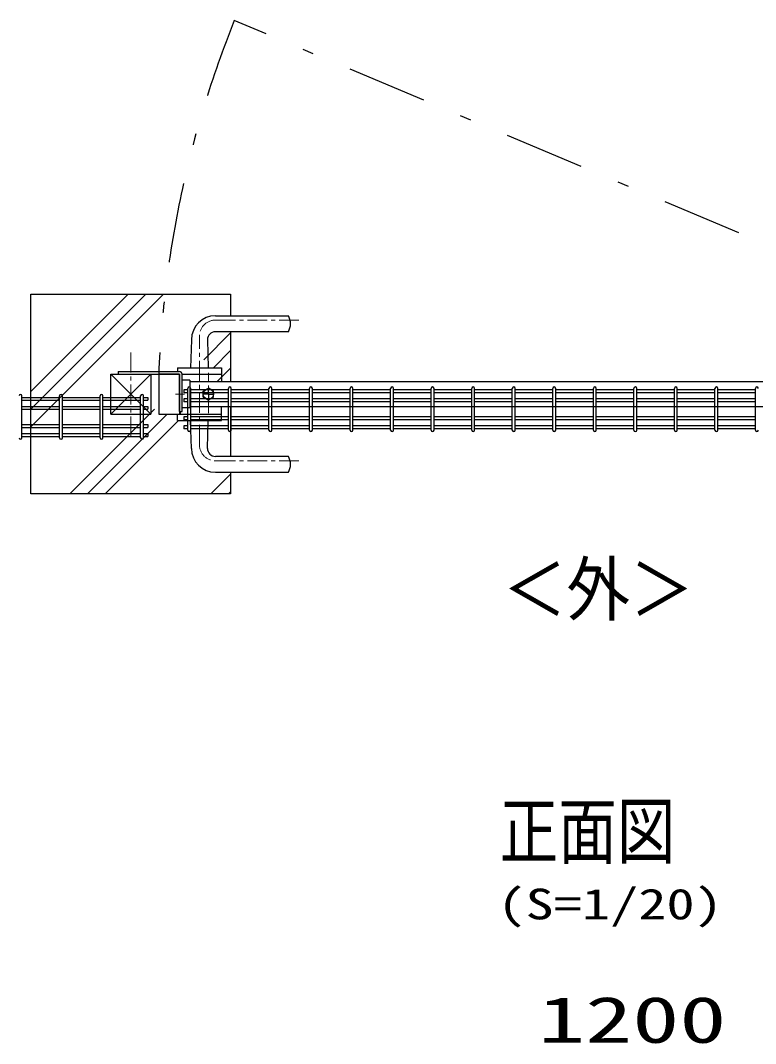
# Model space of a CAD drawing. Units: millimetres, scale not verified. Extents: x -4425 to 4425, y -3150 to 3150.
# Drawn here: x -2813 to -1893, y 822 to 2103 of the extents above; entities that cross this region are included whole.
import ezdxf
from ezdxf.enums import TextEntityAlignment as Align

# ---------------------------------------------------------------- set-up
doc = ezdxf.new("R2010")
doc.units = ezdxf.units.MM
doc.header["$LTSCALE"] = 20
doc.linetypes.add('USER1', pattern=[2, 1.25, -0.25, 0.25, -0.25])
doc.linetypes.add('USER4', pattern=[10.7, 5, -2.5, 0.7, -2.5])
for name, color, linetype, lineweight in [('0-0_外形線', 7, 'Continuous', 25), ('0-3_寸法線', 4, 'Continuous', 25), ('0-7_扉縦枠', 7, 'Continuous', 25), ('0-8_Jﾊﾟﾈﾙ', 3, 'Continuous', 25), ('0-A_0', 7, 'Continuous', 25), ('0-C_扉横枠', 7, 'Continuous', 25), ('0-D_ハッチング', 4, 'Continuous', 25), ('1-0_丁番', 3, 'Continuous', 25), ('1-1_軸線', 1, 'USER1', 9)]:
    doc.layers.add(name, color=color, linetype=linetype, lineweight=lineweight)
doc.layers.add('1-3_D-TITLE', color=7, linetype='Continuous')
doc.styles.add('ＭＳ ゴシック', font='')
doc.styles.get('ＭＳ ゴシック').set_extended_font_data('MS Gothic')

msp = doc.modelspace()

# ---------------------------------------------------------------- linework, layer by layer
at = {"layer": '0-0_外形線'}
for p, q in [((-2800.19, 1510.06), (-2800.19, 1760.06)), ((-2800.19, 1760.06), (-2550.19, 1760.06)), ((-2550.19, 1760.06), (-2550.19, 1733.06)), ((-2569.19, 1733.06), (-2477.87, 1733.06)), ((-2477.87, 1713.06), (-2569.19, 1713.06)), ((-2550.19, 1713.06), (-2550.19, 1650.56)), ((-2599.19, 1703.06), (-2600.19, 1668.06)), ((-2579.19, 1703.06), (-2578.19, 1668.06)), ((-2616.69, 1668.06), (-2561.69, 1668.06)), ((-2616.69, 1668.06), (-2616.69, 1663.26)), ((-2561.69, 1668.06), (-2561.69, 1650.56)), ((-2700.19, 1610.06), (-2700.19, 1660.06)), ((-2650.19, 1660.06), (-2700.19, 1610.06)), ((-2650.19, 1660.06), (-2650.19, 1610.06)), ((-2561.69, 1602.06), (-2561.69, 1619.56)), ((-2550.19, 1619.56), (-2550.19, 1557.06)), ((-2700.19, 1610.06), (-2650.19, 1610.06)), ((-2616.69, 1602.06), (-2616.69, 1610.06)), ((-2616.69, 1602.06), (-2561.69, 1602.06)), ((-2613.19, 1613.26), (-2613.19, 1610.06)), ((-2599.19, 1567.06), (-2600.19, 1602.06)), ((-2579.19, 1567.06), (-2578.19, 1602.06)), ((-2477.87, 1557.06), (-2569.19, 1557.06)), ((-2569.19, 1537.06), (-2477.87, 1537.06)), ((-2550.19, 1537.06), (-2550.19, 1510.06)), ((-2550.19, 1510.06), (-2800.19, 1510.06))]:
    msp.add_line(p, q, dxfattribs=at)
msp.add_lwpolyline([(-2650.19, 1610.06), (-2700.19, 1660.06), (-2650.19, 1660.06)], dxfattribs=at)
for centre, radius, start, end in [((-2569.19, 1703.06), 30, 90, 180), ((-2495.19, 1723.06), 20, 330, 30), ((-2569.19, 1703.06), 10, 90, 180), ((-2569.19, 1567.06), 30, 180, 270), ((-2569.19, 1567.06), 10, 180, 270), ((-2495.19, 1547.06), 20, 330, 30)]:
    msp.add_arc(centre, radius, start, end, dxfattribs=at)
at = {"layer": '0-7_扉縦枠'}
for p, q in [((-2614.19, 1660.06), (-2614.19, 1610.06)), ((-2640.19, 1610.06), (-2561.69, 1610.06))]:
    msp.add_line(p, q, dxfattribs=at)
msp.add_lwpolyline([(-2614.19, 1660.06), (-2640.19, 1660.06), (-2640.19, 1610.06)], dxfattribs=at)
at = {"layer": '0-8_Jﾊﾟﾈﾙ'}
for p, q in [((-2603.68, 1640.36), (-2608.88, 1640.36)), ((-2608.88, 1640.36), (-2608.88, 1636.76)), ((-2603.68, 1589.76), (-2603.68, 1642.16)), ((-2600.08, 1589.76), (-2600.08, 1642.16)), ((-2552.91, 1640.36), (-2600.08, 1640.36)), ((-2552.91, 1589.76), (-2552.91, 1642.16)), ((-2549.31, 1589.76), (-2549.31, 1642.16)), ((-2502.14, 1640.36), (-2549.31, 1640.36)), ((-2502.14, 1589.76), (-2502.14, 1642.16)), ((-2498.54, 1589.76), (-2498.54, 1642.16)), ((-2451.38, 1640.36), (-2498.54, 1640.36)), ((-2451.38, 1589.76), (-2451.38, 1642.16)), ((-2447.78, 1589.76), (-2447.78, 1642.16)), ((-2400.61, 1640.36), (-2447.78, 1640.36)), ((-2400.61, 1589.76), (-2400.61, 1642.16)), ((-2397.01, 1589.76), (-2397.01, 1642.16)), ((-2349.84, 1640.36), (-2397.01, 1640.36)), ((-2349.84, 1589.76), (-2349.84, 1642.16)), ((-2346.24, 1589.76), (-2346.24, 1642.16)), ((-2299.07, 1640.36), (-2346.24, 1640.36)), ((-2299.07, 1589.76), (-2299.07, 1642.16)), ((-2295.47, 1589.76), (-2295.47, 1642.16)), ((-2248.3, 1640.36), (-2295.47, 1640.36)), ((-2248.3, 1589.76), (-2248.3, 1642.16)), ((-2244.7, 1589.76), (-2244.7, 1642.16)), ((-2197.53, 1640.36), (-2244.7, 1640.36)), ((-2197.53, 1589.76), (-2197.53, 1642.16)), ((-2193.93, 1589.76), (-2193.93, 1642.16)), ((-2146.76, 1640.36), (-2193.93, 1640.36)), ((-2146.76, 1589.76), (-2146.76, 1642.16)), ((-2143.16, 1589.76), (-2143.16, 1642.16)), ((-2095.99, 1640.36), (-2143.16, 1640.36)), ((-2095.99, 1589.76), (-2095.99, 1642.16)), ((-2092.39, 1589.76), (-2092.39, 1642.16)), ((-2045.22, 1640.36), (-2092.39, 1640.36)), ((-2045.22, 1589.76), (-2045.22, 1642.16)), ((-2041.62, 1589.76), (-2041.62, 1642.16)), ((-1994.45, 1640.36), (-2041.62, 1640.36)), ((-1994.45, 1589.76), (-1994.45, 1642.16)), ((-1990.85, 1589.76), (-1990.85, 1642.16)), ((-1943.68, 1640.36), (-1990.85, 1640.36)), ((-1943.68, 1589.76), (-1943.68, 1642.16)), ((-1940.08, 1589.76), (-1940.08, 1642.16)), ((-1892.91, 1640.36), (-1940.08, 1640.36)), ((-1892.91, 1589.76), (-1892.91, 1642.16)), ((-2811.5, 1580.26), (-2811.5, 1632.66)), ((-2811.5, 1630.86), (-2764.33, 1630.86)), ((-2811.5, 1627.26), (-2764.33, 1627.26)), ((-2764.33, 1580.26), (-2764.33, 1632.66)), ((-2760.73, 1580.26), (-2760.73, 1632.66)), ((-2760.73, 1630.86), (-2713.56, 1630.86)), ((-2760.73, 1627.26), (-2713.56, 1627.26)), ((-2713.56, 1580.26), (-2713.56, 1632.66)), ((-2709.96, 1580.26), (-2709.96, 1632.66)), ((-2709.96, 1630.86), (-2662.79, 1630.86)), ((-2709.96, 1627.26), (-2662.79, 1627.26)), ((-2662.79, 1580.26), (-2662.79, 1632.66)), ((-2659.19, 1580.26), (-2659.19, 1632.66)), ((-2659.19, 1630.86), (-2653.99, 1630.86)), ((-2659.19, 1627.26), (-2653.99, 1627.26)), ((-2653.99, 1630.86), (-2653.99, 1627.26)), ((-2603.68, 1636.76), (-2608.88, 1636.76)), ((-2603.68, 1629.06), (-2608.88, 1629.06)), ((-2608.88, 1629.06), (-2608.88, 1625.46)), ((-2552.91, 1636.76), (-2600.08, 1636.76)), ((-2552.91, 1629.06), (-2600.08, 1629.06)), ((-2502.14, 1636.76), (-2549.31, 1636.76)), ((-2502.14, 1629.06), (-2549.31, 1629.06)), ((-2451.38, 1636.76), (-2498.54, 1636.76)), ((-2451.38, 1629.06), (-2498.54, 1629.06)), ((-2400.61, 1636.76), (-2447.78, 1636.76)), ((-2400.61, 1629.06), (-2447.78, 1629.06)), ((-2349.84, 1636.76), (-2397.01, 1636.76)), ((-2349.84, 1629.06), (-2397.01, 1629.06)), ((-2299.07, 1636.76), (-2346.24, 1636.76)), ((-2299.07, 1629.06), (-2346.24, 1629.06)), ((-2248.3, 1636.76), (-2295.47, 1636.76)), ((-2248.3, 1629.06), (-2295.47, 1629.06)), ((-2197.53, 1636.76), (-2244.7, 1636.76)), ((-2197.53, 1629.06), (-2244.7, 1629.06)), ((-2146.76, 1636.76), (-2193.93, 1636.76)), ((-2146.76, 1629.06), (-2193.93, 1629.06)), ((-2095.99, 1636.76), (-2143.16, 1636.76)), ((-2095.99, 1629.06), (-2143.16, 1629.06)), ((-2045.22, 1636.76), (-2092.39, 1636.76)), ((-2045.22, 1629.06), (-2092.39, 1629.06)), ((-1994.45, 1636.76), (-2041.62, 1636.76)), ((-1994.45, 1629.06), (-2041.62, 1629.06)), ((-1943.68, 1636.76), (-1990.85, 1636.76)), ((-1943.68, 1629.06), (-1990.85, 1629.06)), ((-1892.91, 1636.76), (-1940.08, 1636.76)), ((-1892.91, 1629.06), (-1940.08, 1629.06)), ((-2811.5, 1619.56), (-2764.33, 1619.56)), ((-2811.5, 1615.96), (-2764.33, 1615.96)), ((-2760.73, 1619.56), (-2713.56, 1619.56)), ((-2760.73, 1615.96), (-2713.56, 1615.96)), ((-2709.96, 1619.56), (-2662.79, 1619.56)), ((-2709.96, 1615.96), (-2662.79, 1615.96)), ((-2659.19, 1619.56), (-2653.99, 1619.56)), ((-2659.19, 1615.96), (-2653.99, 1615.96)), ((-2653.99, 1619.56), (-2653.99, 1615.96)), ((-2603.68, 1625.46), (-2608.88, 1625.46)), ((-2552.91, 1625.46), (-2600.08, 1625.46)), ((-2502.14, 1625.46), (-2549.31, 1625.46)), ((-2451.38, 1625.46), (-2498.54, 1625.46)), ((-2400.61, 1625.46), (-2447.78, 1625.46)), ((-2349.84, 1625.46), (-2397.01, 1625.46)), ((-2299.07, 1625.46), (-2346.24, 1625.46)), ((-2248.3, 1625.46), (-2295.47, 1625.46)), ((-2197.53, 1625.46), (-2244.7, 1625.46)), ((-2146.76, 1625.46), (-2193.93, 1625.46)), ((-2095.99, 1625.46), (-2143.16, 1625.46)), ((-2045.22, 1625.46), (-2092.39, 1625.46)), ((-1994.45, 1625.46), (-2041.62, 1625.46)), ((-1943.68, 1625.46), (-1990.85, 1625.46)), ((-1892.91, 1625.46), (-1940.08, 1625.46)), ((-2603.68, 1606.46), (-2608.88, 1606.46)), ((-2608.88, 1606.46), (-2608.88, 1602.86)), ((-2603.68, 1602.86), (-2608.88, 1602.86)), ((-2552.91, 1606.46), (-2600.08, 1606.46)), ((-2552.91, 1602.86), (-2600.08, 1602.86)), ((-2502.14, 1606.46), (-2549.31, 1606.46)), ((-2502.14, 1602.86), (-2549.31, 1602.86)), ((-2451.38, 1606.46), (-2498.54, 1606.46)), ((-2451.38, 1602.86), (-2498.54, 1602.86)), ((-2400.61, 1606.46), (-2447.78, 1606.46)), ((-2400.61, 1602.86), (-2447.78, 1602.86)), ((-2349.84, 1606.46), (-2397.01, 1606.46)), ((-2349.84, 1602.86), (-2397.01, 1602.86)), ((-2299.07, 1606.46), (-2346.24, 1606.46)), ((-2299.07, 1602.86), (-2346.24, 1602.86)), ((-2248.3, 1606.46), (-2295.47, 1606.46)), ((-2248.3, 1602.86), (-2295.47, 1602.86)), ((-2197.53, 1606.46), (-2244.7, 1606.46)), ((-2197.53, 1602.86), (-2244.7, 1602.86)), ((-2146.76, 1606.46), (-2193.93, 1606.46)), ((-2146.76, 1602.86), (-2193.93, 1602.86)), ((-2095.99, 1606.46), (-2143.16, 1606.46)), ((-2095.99, 1602.86), (-2143.16, 1602.86)), ((-2045.22, 1606.46), (-2092.39, 1606.46)), ((-2045.22, 1602.86), (-2092.39, 1602.86)), ((-1994.45, 1606.46), (-2041.62, 1606.46)), ((-1994.45, 1602.86), (-2041.62, 1602.86)), ((-1943.68, 1606.46), (-1990.85, 1606.46)), ((-1943.68, 1602.86), (-1990.85, 1602.86)), ((-1892.91, 1606.46), (-1940.08, 1606.46)), ((-1892.91, 1602.86), (-1940.08, 1602.86)), ((-2811.5, 1596.96), (-2764.33, 1596.96)), ((-2811.5, 1593.36), (-2764.33, 1593.36)), ((-2760.73, 1596.96), (-2713.56, 1596.96)), ((-2760.73, 1593.36), (-2713.56, 1593.36)), ((-2709.96, 1596.96), (-2662.79, 1596.96)), ((-2709.96, 1593.36), (-2662.79, 1593.36)), ((-2659.19, 1596.96), (-2653.99, 1596.96)), ((-2659.19, 1593.36), (-2653.99, 1593.36)), ((-2653.99, 1596.96), (-2653.99, 1593.36)), ((-2603.68, 1591.56), (-2608.88, 1591.56)), ((-2552.91, 1595.16), (-2600.08, 1595.16)), ((-2552.91, 1591.56), (-2600.08, 1591.56)), ((-2502.14, 1595.16), (-2549.31, 1595.16)), ((-2502.14, 1591.56), (-2549.31, 1591.56)), ((-2451.38, 1595.16), (-2498.54, 1595.16)), ((-2451.38, 1591.56), (-2498.54, 1591.56)), ((-2400.61, 1595.16), (-2447.78, 1595.16)), ((-2400.61, 1591.56), (-2447.78, 1591.56)), ((-2349.84, 1595.16), (-2397.01, 1595.16)), ((-2349.84, 1591.56), (-2397.01, 1591.56)), ((-2299.07, 1595.16), (-2346.24, 1595.16)), ((-2299.07, 1591.56), (-2346.24, 1591.56)), ((-2248.3, 1595.16), (-2295.47, 1595.16)), ((-2248.3, 1591.56), (-2295.47, 1591.56)), ((-2197.53, 1595.16), (-2244.7, 1595.16)), ((-2197.53, 1591.56), (-2244.7, 1591.56)), ((-2146.76, 1595.16), (-2193.93, 1595.16)), ((-2146.76, 1591.56), (-2193.93, 1591.56)), ((-2095.99, 1595.16), (-2143.16, 1595.16)), ((-2095.99, 1591.56), (-2143.16, 1591.56)), ((-2045.22, 1595.16), (-2092.39, 1595.16)), ((-2045.22, 1591.56), (-2092.39, 1591.56)), ((-1994.45, 1595.16), (-2041.62, 1595.16)), ((-1994.45, 1591.56), (-2041.62, 1591.56)), ((-1943.68, 1595.16), (-1990.85, 1595.16)), ((-1943.68, 1591.56), (-1990.85, 1591.56)), ((-1892.91, 1595.16), (-1940.08, 1595.16)), ((-1892.91, 1591.56), (-1940.08, 1591.56)), ((-2811.5, 1585.66), (-2764.33, 1585.66)), ((-2811.5, 1582.06), (-2764.33, 1582.06)), ((-2760.73, 1585.66), (-2713.56, 1585.66)), ((-2760.73, 1582.06), (-2713.56, 1582.06)), ((-2709.96, 1585.66), (-2662.79, 1585.66)), ((-2709.96, 1582.06), (-2662.79, 1582.06)), ((-2659.19, 1585.66), (-2653.99, 1585.66)), ((-2659.19, 1582.06), (-2653.99, 1582.06)), ((-2653.99, 1585.66), (-2653.99, 1582.06))]:
    msp.add_line(p, q, dxfattribs=at)
msp.add_lwpolyline([(-2603.68, 1595.16), (-2608.88, 1595.16), (-2608.88, 1591.56)], dxfattribs=at)
for centre, start, end in [((-2601.88, 1642.16), 0, 180), ((-2551.11, 1642.16), 0, 180), ((-2500.34, 1642.16), 0, 180), ((-2449.58, 1642.16), 0, 180), ((-2398.81, 1642.16), 0, 180), ((-2348.04, 1642.16), 0, 180), ((-2297.27, 1642.16), 0, 180), ((-2246.5, 1642.16), 0, 180), ((-2195.73, 1642.16), 0, 180), ((-2144.96, 1642.16), 0, 180), ((-2094.19, 1642.16), 0, 180), ((-2043.42, 1642.16), 0, 180), ((-1992.65, 1642.16), 0, 180), ((-1941.88, 1642.16), 0, 180), ((-1891.11, 1642.16), 0, 180), ((-2813.3, 1632.66), 0, 180), ((-2762.53, 1632.66), 0, 180), ((-2711.76, 1632.66), 0, 180), ((-2660.99, 1632.66), 0, 180), ((-2601.88, 1589.76), 180, 0), ((-2551.11, 1589.76), 180, 0), ((-2500.34, 1589.76), 180, 0), ((-2449.58, 1589.76), 180, 0), ((-2398.81, 1589.76), 180, 0), ((-2348.04, 1589.76), 180, 0), ((-2297.27, 1589.76), 180, 0), ((-2246.5, 1589.76), 180, 0), ((-2195.73, 1589.76), 180, 0), ((-2144.96, 1589.76), 180, 0), ((-2094.19, 1589.76), 180, 0), ((-2043.42, 1589.76), 180, 0), ((-1992.65, 1589.76), 180, 0), ((-1941.88, 1589.76), 180, 0), ((-1891.11, 1589.76), 180, 0), ((-2813.3, 1580.26), 180, 0), ((-2762.53, 1580.26), 180, 0), ((-2711.76, 1580.26), 180, 0), ((-2660.99, 1580.26), 180, 0)]:
    msp.add_arc(centre, 1.8, start, end, dxfattribs=at)
at = {"layer": '0-A_0'}
msp.add_line((-2610.99, 1660.06), (-2561.69, 1660.06), dxfattribs=at)
at = {"layer": '0-C_扉横枠'}
for p, q in [((-2601.19, 1652.51), (-2610.99, 1652.51)), ((-2601.19, 1652.51), (-2601.19, 1617.61)), ((-2601.19, 1650.56), (-1587.19, 1650.56)), ((-2584.49, 1638.81), (-2577.99, 1642.57)), ((-2571.49, 1638.81), (-2577.99, 1642.57)), ((-2577.99, 1635.24), (-2577.99, 1641.65)), ((-2578.17, 1635.06), (-2584.58, 1635.06)), ((-2584.49, 1631.31), (-2584.49, 1638.81)), ((-2584.49, 1631.31), (-2577.99, 1627.56)), ((-2578.08, 1635.06), (-2577.9, 1635.06)), ((-2577.99, 1634.97), (-2577.99, 1635.15)), ((-2577.99, 1634.88), (-2577.99, 1628.48)), ((-2571.49, 1631.31), (-2577.99, 1627.56)), ((-2577.81, 1635.06), (-2571.4, 1635.06)), ((-2571.49, 1631.31), (-2571.49, 1638.81)), ((-2601.19, 1617.61), (-2610.99, 1617.61)), ((-2601.19, 1619.56), (-1587.19, 1619.56))]:
    msp.add_line(p, q, dxfattribs=at)
msp.add_circle((-2577.99, 1635.06), 6.5, dxfattribs=at)
at = {"layer": '0-D_ハッチング', "linetype": 'USER4'}
msp.add_line((-1519.48, 1670.56), (-2545.6, 2102.69), dxfattribs=at)
at = {"layer": '0-D_ハッチング'}
for p, q in [((-2583.72, 1677.94), (-2550.19, 1711.47)), ((-2571.5, 1668.06), (-2550.19, 1689.38)), ((-2566.91, 1650.56), (-2550.19, 1667.28)), ((-2574.82, 1510.06), (-2550.19, 1534.7)), ((-2552.73, 1510.06), (-2550.19, 1512.6))]:
    msp.add_line(p, q, dxfattribs=at)
for points in [[(-2800.19, 1594.06), (-2680.44, 1713.81), (-2634.18, 1760.06)], [(-2800.19, 1616.15), (-2680.44, 1735.9), (-2656.28, 1760.06)], [(-2800.19, 1638.25), (-2680.44, 1758), (-2678.38, 1760.06)], [(-2751.6, 1510.06), (-2680.44, 1581.22), (-2645.44, 1616.22)], [(-2729.5, 1510.06), (-2680.44, 1559.13), (-2629.5, 1610.06)], [(-2707.41, 1510.06), (-2680.44, 1537.03), (-2615.41, 1602.06)]]:
    msp.add_lwpolyline(points, dxfattribs=at)
at = {"layer": '0-D_ハッチング', "linetype": 'USER4'}
msp.add_arc((-1314.2, 1608.11), 1327.01, 158.11722, 177.75601, dxfattribs=at)
at = {"layer": '1-0_丁番'}
for p, q in [((-2690.99, 1663.26), (-2690.99, 1660.06)), ((-2690.99, 1663.26), (-2614.19, 1663.26)), ((-2690.99, 1660.06), (-2614.19, 1660.06)), ((-2614.19, 1613.26), (-2614.19, 1660.06)), ((-2610.99, 1613.26), (-2610.99, 1660.06)), ((-2614.19, 1613.26), (-2610.99, 1613.26))]:
    msp.add_line(p, q, dxfattribs=at)
msp.add_arc((-2614.19, 1660.06), 3.2, 360, 90, dxfattribs=at)
at = {"layer": '1-1_軸線'}
for p, q in [((-2569.19, 1727.56), (-2464.68, 1727.56)), ((-2589.19, 1571.56), (-2589.19, 1707.56)), ((-2675.19, 1581.97), (-2675.19, 1688.15)), ((-2577.99, 1610.91), (-2577.99, 1661.48)), ((-2577.99, 1610.91), (-2577.99, 1661.48)), ((-2577.99, 1610.91), (-2577.99, 1661.48)), ((-2607.85, 1635.06), (-2619.04, 1635.06)), ((-2569.19, 1551.56), (-2464.68, 1551.56))]:
    msp.add_line(p, q, dxfattribs=at)
for centre, start, end in [((-2569.19, 1707.56), 90, 180), ((-2569.19, 1571.56), 180, 270)]:
    msp.add_arc(centre, 20, start, end, dxfattribs=at)

# ---------------------------------------------------------------- texts
at = {"layer": '0-0_外形線', "style": 'ＭＳ ゴシック', "width": 0.9}
msp.add_text('＜外＞', height=64.96, dxfattribs=at).set_placement((-2209.51, 1338.82), align=Align.BOTTOM_LEFT)
at = {"layer": '0-3_寸法線', "color": 2, "style": 'ＭＳ ゴシック', "width": 1.5}
msp.add_text('1200', height=57.77, dxfattribs=at).set_placement((-2165.19, 805.64), align=Align.BOTTOM_LEFT)
at = {"layer": '1-3_D-TITLE', "style": 'ＭＳ ゴシック'}
for s, height, width, p in [('正面図', 67.3, 0.8, (-2213.47, 1034.13)), ('(S=1/20)', 38.42, 1.35, (-2216.2, 965.95))]:
    msp.add_text(s, height=height, dxfattribs=dict(at, width=width)).set_placement(p, align=Align.BOTTOM_LEFT)

doc.saveas('drawing.dxf')
